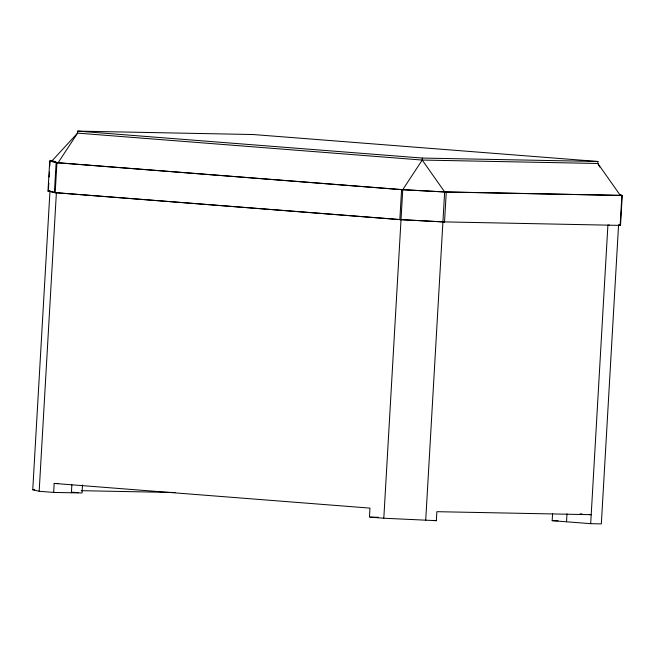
<?xml version="1.0" encoding="UTF-8"?>
<svg xmlns="http://www.w3.org/2000/svg" width="655" height="655" viewBox="0 0 655 655"><rect width="100%" height="100%" fill="white"/><g stroke="black" fill="none" stroke-linecap="round" stroke-linejoin="round"><path stroke-width="0.98" d="M48.47 189.025L48.814 183.032M49.166 177.038L49.453 172.044M49.796 166.051L50.083 161.056L52.13 161.097M82.505 484.978L82.047 492.969L53.661 492.421L39.169 491.283L32.75 489.743L49.968 191.145L47.995 191.039L49.723 161.081L55.724 161.498M39.169 491.283L56.387 192.685L47.995 191.039L55.2 192.668L399.845 219.613L444.532 221.996L446.26 192.038L622.25 195.436L620.522 225.394L442.919 221.865L401.024 219.638L54.406 192.586L56.133 162.62L49.723 161.081L53.735 161.228M53.661 492.421L54.177 483.431L58.123 483.505M599.726 167.041L597.843 163.48L597.958 161.482L253.321 134.537L77.691 131.115L77.577 133.112L58.115 162.727L56.133 162.62L402.751 189.672L446.26 192.038L401.572 189.655L56.928 162.702L55.2 192.668L56.387 192.685M71.403 492.765L71.862 484.774M589.189 514.527L591.203 514.691L436.869 511.686L436.345 520.668L383.805 518.228L401.024 219.638L399.845 219.613L401.572 189.655L402.751 189.672L401.024 219.638M402.751 189.672L422.221 160.057L422.336 158.06L597.958 161.482M425.701 520.463L442.919 221.865L444.532 221.996M618.688 224.952L620.522 225.394L618.549 225.287L601.331 523.885L590.687 523.673L552.173 520.668L552.574 513.676M566.526 521.789L566.993 513.798M590.687 523.673L607.905 225.083L609.51 225.205M58.115 162.727L51.696 161.187L77.577 133.112L422.221 160.057L597.843 163.48L620.277 195.329L621.882 195.452L620.154 225.41L618.549 225.287M422.221 160.057L444.647 191.907L622.25 195.436L619.499 194.772M48.355 191.014L50.402 191.055M32.75 489.743L34.682 489.776M81.212 490.685L175.245 492.511M370.435 517.123L378.32 517.278M552.173 520.668L557.978 520.774M77.691 131.115L422.336 158.06M580.133 513.823L582.148 513.978M54.177 483.431L369.969 508.116L369.445 517.106L383.805 518.228M72.386 492.216L78.182 492.666M433.332 520.438L436.345 520.668M444.647 191.907L442.919 221.865"/></g></svg>
